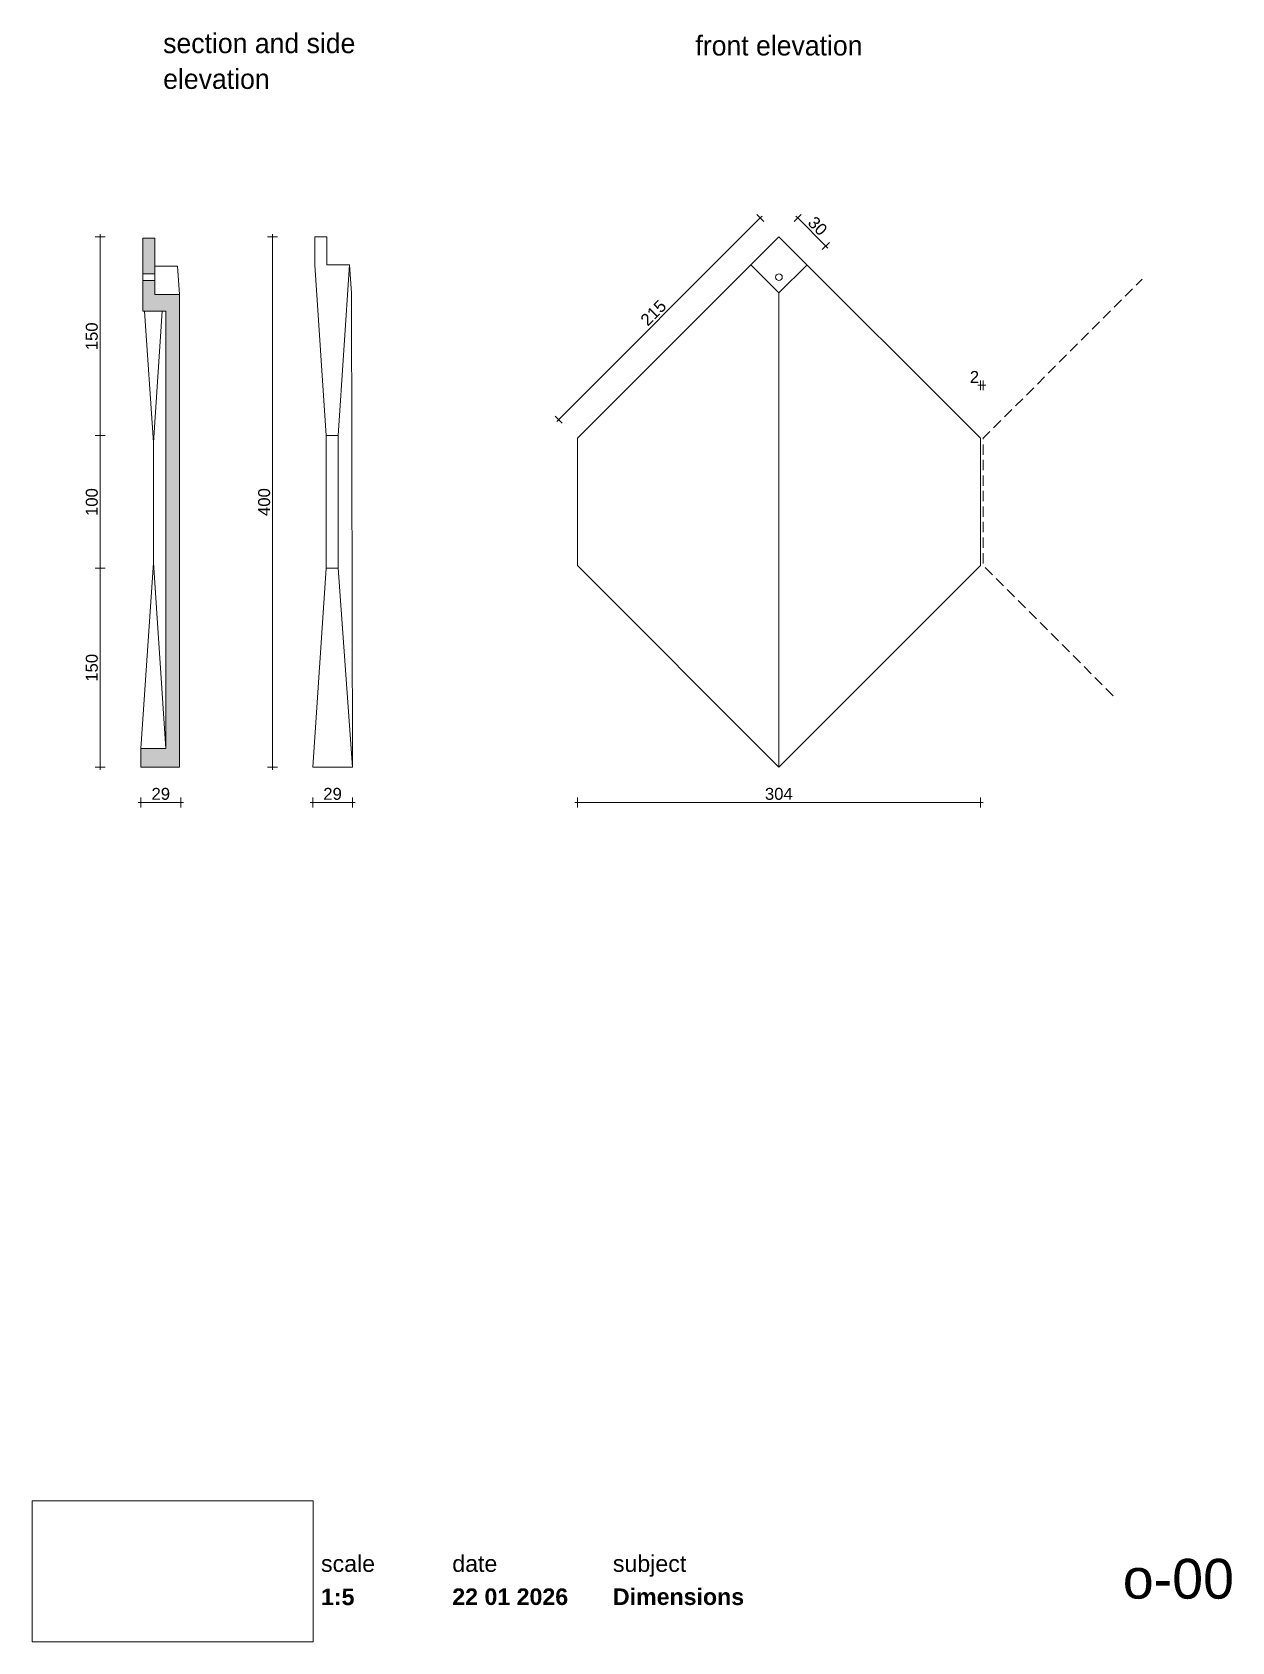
# Paper-space layout 'o-00 Dimensions' of a CAD drawing. Header units: millimetres. Extents: x 14 to 195, y 11 to 254.
import ezdxf
from ezdxf.xclip import XClip

# ---------------------------------------------------------------- set-up
doc = ezdxf.new("R2010")
doc.units = ezdxf.units.MM
doc.header["$MEASUREMENT"] = 0
doc.header["$XCLIPFRAME"] = 0
doc.linetypes.add('B0701', pattern=[2.3412, 1.56, -0.7812])
doc.linetypes.add('Wipeout_Contour', pattern=[1000, 0, -1000])
for name, color, linetype in [('#01', 7, 'Continuous'), ('00 tegels', 7, 'Continuous'), ('Dim - 1_50_100', 7, 'Continuous'), ('Info - 1_5_10', 7, 'Continuous')]:
    doc.layers.add(name, color=color, linetype=linetype)
doc.styles.add('GENERATED_STYLE_1', font='HelveticaNeue.ttc')
doc.styles.add('GENERATED_STYLE_2', font='HelveticaNeue.ttc')
doc.styles.add('GENERATED_STYLE_3', font='Helvetica.ttc')
doc.styles.add('GENERATED_STYLE_4', font='')
doc.styles.get('GENERATED_STYLE_4').set_extended_font_data('Work Sans')
picture_1 = doc.add_image_def('image1.png', size_in_pixel=(317, 159))

# ---------------------------------------------------------------- blocks, each defined once
blk = doc.blocks.new('Drawing_1_1', base_point=(-200, 60))
at = {"color": 2, "linetype": 'Continuous', "lineweight": 0}
for s, insert, char_height, attachment_point, style in [('\\A1;{\\pql;\\fHelvetica Neue|b0|i0|c0|p0;\\W1.000000;scale}', (57.28, 24.14), 2.5, 1, 'GENERATED_STYLE_1'), ('\\A1;{\\pql;\\fHelvetica Neue|b0|i0|c0|p0;\\W1.000000;date}', (77.08, 24.14), 2.5, 1, 'GENERATED_STYLE_1'), ('\\A1;{\\pql;\\fHelvetica Neue|b0|i0|c0|p0;\\W1.000000;subject}', (101.31, 24.14), 2.5, 1, 'GENERATED_STYLE_1'), ('\\A1;{\\pqr;\\fHelvetica Neue|b0|i0|c0|p0;\\W1.000000;o-00}', (195, 23.6), 6, 3, 'GENERATED_STYLE_1'), ('\\A1;{\\pql;\\fHelvetica Neue|b1|i0|c0|p0;\\W1.000000;1:5}', (57.28, 19.12), 2.5, 1, 'GENERATED_STYLE_2'), ('\\A1;{\\pql;\\fHelvetica Neue|b1|i0|c0|p0;\\W1.000000;22 01 2026}', (77.08, 19.14), 2.5, 1, 'GENERATED_STYLE_2'), ('\\A1;{\\pql;\\fHelvetica Neue|b1|i0|c0|p0;\\W1.000000;Dimensions}', (101.31, 19.14), 2.5, 1, 'GENERATED_STYLE_2')]:
    blk.add_mtext(s, dxfattribs=dict(at, insert=insert, char_height=char_height, attachment_point=attachment_point, style=style))
at = {"color": 254, "linetype": 'Wipeout_Contour', "lineweight": 0, "ltscale": 174.062972}
blk.add_wipeout([(13.71, 11.09), (56.11, 11.09), (56.11, 32.35), (13.71, 32.35)], dxfattribs=at)
at = {"color": 9, "lineweight": 0}
image = blk.add_image(picture_1, insert=(13.71, 11.09), size_in_units=(42.4, 21.27), dxfattribs=at)
image.set_boundary_path([(-0.5, -0.5), (316.5, 158.5)])
blk = doc.blocks.new('Drawing_2_1', base_point=(-68.82, -115.64))
at = {"layer": '00 tegels', "linetype": 'Continuous', "lineweight": 0, "true_color": 0xe4e7e8}
for points in [[(30.4, 222.83), (30.4, 217.45), (32.2, 217.45), (32.2, 222.83)], [(30.12, 143.03), (35.92, 143.03), (35.92, 214.34), (32.2, 214.34), (32.2, 216.45), (30.4, 216.45), (30.39, 211.8), (33.85, 211.8), (33.85, 145.86), (30.12, 145.86)]]:
    blk.add_hatch(color=254, dxfattribs=at).paths.add_polyline_path(points)
at = {"layer": '#01', "color": 9, "linetype": 'Continuous', "lineweight": 0, "flags": 128}
for points in [[(56.35, 223.03), (58.16, 223.03), (58.16, 218.79), (61.58, 218.79), (59.89, 193.03), (58.07, 193.03), (56.35, 218.76)], [(126.36, 143.03), (95.96, 173.43), (95.96, 192.63), (126.36, 223.03), (156.76, 192.63), (156.76, 173.43)], [(62.03, 143.03), (61.88, 214.5), (61.58, 218.79), (59.89, 193.03), (59.89, 173.03)], [(58.07, 193.03), (58.07, 173.03), (59.89, 173.03), (59.89, 193.03)], [(58.07, 173.03), (56.05, 143.03), (62.03, 143.03), (59.89, 173.03)]]:
    blk.add_lwpolyline(points, close=True, dxfattribs=at)
for points in [[(126.36, 143.03), (126.36, 214.55), (122.12, 218.79)], [(126.36, 214.55), (130.6, 218.79)]]:
    blk.add_lwpolyline(points, dxfattribs=at)
at = {"layer": '#01', "color": 9, "linetype": 'B0701', "lineweight": 0, "flags": 128}
blk.add_lwpolyline([(176.79, 153.8), (157.16, 173.43), (157.16, 192.63), (181.13, 216.61)], dxfattribs=at)
at = {"layer": '#01', "color": 9, "linetype": 'Continuous', "lineweight": 0}
blk.add_circle((126.36, 216.95), 0.5, dxfattribs=at)
at = {"layer": '00 tegels', "color": 9, "linetype": 'Continuous', "lineweight": 0, "flags": 128}
for points in [[(30.4, 222.83), (32.2, 222.83), (32.2, 217.45), (30.4, 217.45)], [(30.12, 143.03), (30.12, 145.86), (33.85, 145.86), (33.85, 211.8), (30.39, 211.8), (30.4, 216.45), (32.2, 216.45), (32.2, 214.34), (35.92, 214.34), (35.92, 143.03)], [(30.12, 145.86), (31.99, 173.86), (33.85, 145.86)]]:
    blk.add_lwpolyline(points, close=True, dxfattribs=at)
for points in [[(32.2, 218.58), (35.64, 218.58), (35.92, 214.34)], [(30.4, 217.45), (30.4, 216.45)], [(32.2, 217.45), (32.2, 216.45)], [(30.67, 211.8), (31.99, 192), (33.31, 211.8)], [(31.99, 173.86), (31.99, 192)]]:
    blk.add_lwpolyline(points, dxfattribs=at)
at = {"layer": 'Dim - 1_50_100', "color": 1, "linetype": 'Continuous', "lineweight": 0}
for p, q in [((93.13, 195.46), (123.53, 225.86)), ((124.06, 225.33), (123, 226.39)), ((123.53, 225.86), (123.81, 226.14)), ((128.66, 225.33), (129.72, 226.39)), ((128.9, 226.14), (129.19, 225.86)), ((129.19, 225.86), (133.43, 221.62)), ((23.98, 223.03), (23.98, 223.43)), ((49.98, 223.03), (49.98, 223.43)), ((24.73, 223.03), (23.23, 223.03)), ((23.98, 193.03), (23.98, 223.03)), ((50.73, 223.03), (49.23, 223.03)), ((49.98, 143.03), (49.98, 223.03)), ((132.9, 221.09), (133.96, 222.15)), ((133.43, 221.62), (133.71, 221.33)), ((156.36, 200.62), (156.76, 200.62)), ((156.76, 199.87), (156.76, 201.37)), ((156.76, 200.62), (157.16, 200.62)), ((157.16, 199.87), (157.16, 201.37)), ((157.16, 200.62), (157.56, 200.62)), ((93.66, 194.93), (92.6, 195.99)), ((92.85, 195.18), (93.13, 195.46)), ((24.73, 193.03), (23.23, 193.03)), ((23.98, 173.03), (23.98, 193.03)), ((24.73, 173.03), (23.23, 173.03)), ((23.98, 143.03), (23.98, 173.03)), ((24.73, 143.03), (23.23, 143.03)), ((23.98, 142.63), (23.98, 143.03)), ((50.73, 143.03), (49.23, 143.03)), ((49.98, 142.63), (49.98, 143.03)), ((30.12, 136.96), (30.12, 138.46)), ((36.12, 136.96), (36.12, 138.46)), ((56.05, 136.96), (56.05, 138.46)), ((62.03, 136.96), (62.03, 138.46)), ((95.96, 136.96), (95.96, 138.46)), ((156.76, 136.96), (156.76, 138.46)), ((29.72, 137.71), (30.12, 137.71)), ((30.12, 137.71), (36.12, 137.71)), ((36.12, 137.71), (36.52, 137.71)), ((55.65, 137.71), (56.05, 137.71)), ((56.05, 137.71), (62.03, 137.71)), ((62.03, 137.71), (62.43, 137.71)), ((95.56, 137.71), (95.96, 137.71)), ((95.96, 137.71), (156.76, 137.71)), ((156.76, 137.71), (157.16, 137.71))]:
    blk.add_line(p, q, dxfattribs=at)
at = {"layer": 'Dim - 1_50_100', "color": 2, "linetype": 'Continuous', "lineweight": 0, "char_height": 1.8, "attachment_point": 7, "style": 'GENERATED_STYLE_3'}
for s, insert, width, rotation in [('\\A1;{\\pql;\\fHelvetica|b0|i0|c0|p0;\\W1.000000;30}', (130.56, 224.99), 2.8266, 315), ('\\A1;{\\pql;\\fHelvetica|b0|i0|c0|p0;\\W1.000000;215}', (106.58, 209.42), 4.2398, 45), ('\\A1;{\\pql;\\fHelvetica|b0|i0|c0|p0;\\W1.000000;150}', (23.62, 205.91), 4.2398, 90), ('\\A1;{\\pql;\\fHelvetica|b0|i0|c0|p0;\\W1.000000;100}', (23.62, 180.91), 4.2398, 90), ('\\A1;{\\pql;\\fHelvetica|b0|i0|c0|p0;\\W1.000000;400}', (49.62, 180.91), 4.2398, 90), ('\\A1;{\\pql;\\fHelvetica|b0|i0|c0|p0;\\W1.000000;150}', (23.62, 155.91), 4.2398, 90)]:
    blk.add_mtext(s, dxfattribs=dict(at, insert=insert, width=width, rotation=rotation))
for s, insert, width in [('\\A1;{\\pql;\\fHelvetica|b0|i0|c0|p0;\\W1.000000;2}', (155.15, 200.98), 1.4133), ('\\A1;{\\pql;\\fHelvetica|b0|i0|c0|p0;\\W1.000000;29}', (31.71, 138.07), 2.8266), ('\\A1;{\\pql;\\fHelvetica|b0|i0|c0|p0;\\W1.000000;29}', (57.62, 138.07), 2.8266), ('\\A1;{\\pql;\\fHelvetica|b0|i0|c0|p0;\\W1.000000;304}', (124.24, 138.07), 4.2398)]:
    blk.add_mtext(s, dxfattribs=dict(at, insert=insert, width=width))

psp = doc.layouts.new('o-00 Dimensions')

# ---------------------------------------------------------------- block references
at = {"color": 4, "linetype": 'Continuous', "lineweight": 0}
ref = psp.add_blockref('Drawing_2_1', (-68.82, -115.64), dxfattribs=at)
XClip(ref).set_block_clipping_path([(9.4410779498, 87.6277416253), (203.7741942217, 263.9378266339)])
ref = psp.add_blockref('Drawing_1_1', (-200, 60), dxfattribs=at)
XClip(ref).set_block_clipping_path([(-287.3178906032, -75.7273941135), (502.7286062445, 56.3449743075)])

# ---------------------------------------------------------------- texts
at = {"layer": 'Info - 1_5_10', "color": 2, "linetype": 'Continuous', "lineweight": 0, "insert": (33.47, 245.29), "char_height": 3, "width": 30.5925, "attachment_point": 7, "line_spacing_factor": 1.078301, "style": 'GENERATED_STYLE_4'}
psp.add_mtext('\\A1;{\\pql;\\fWork Sans|b0|i0|c0|p0;\\W1.000000;section and side elevation}', dxfattribs=at)
at = {"layer": 'Info - 1_5_10', "color": 2, "linetype": 'Continuous', "lineweight": 0, "insert": (126.36, 250.33), "char_height": 3, "attachment_point": 8, "style": 'GENERATED_STYLE_4'}
psp.add_mtext('\\A1;{\\pqc;\\fWork Sans|b0|i0|c0|p0;\\W1.000000;front elevation}', dxfattribs=at)

doc.saveas('drawing.dxf')
